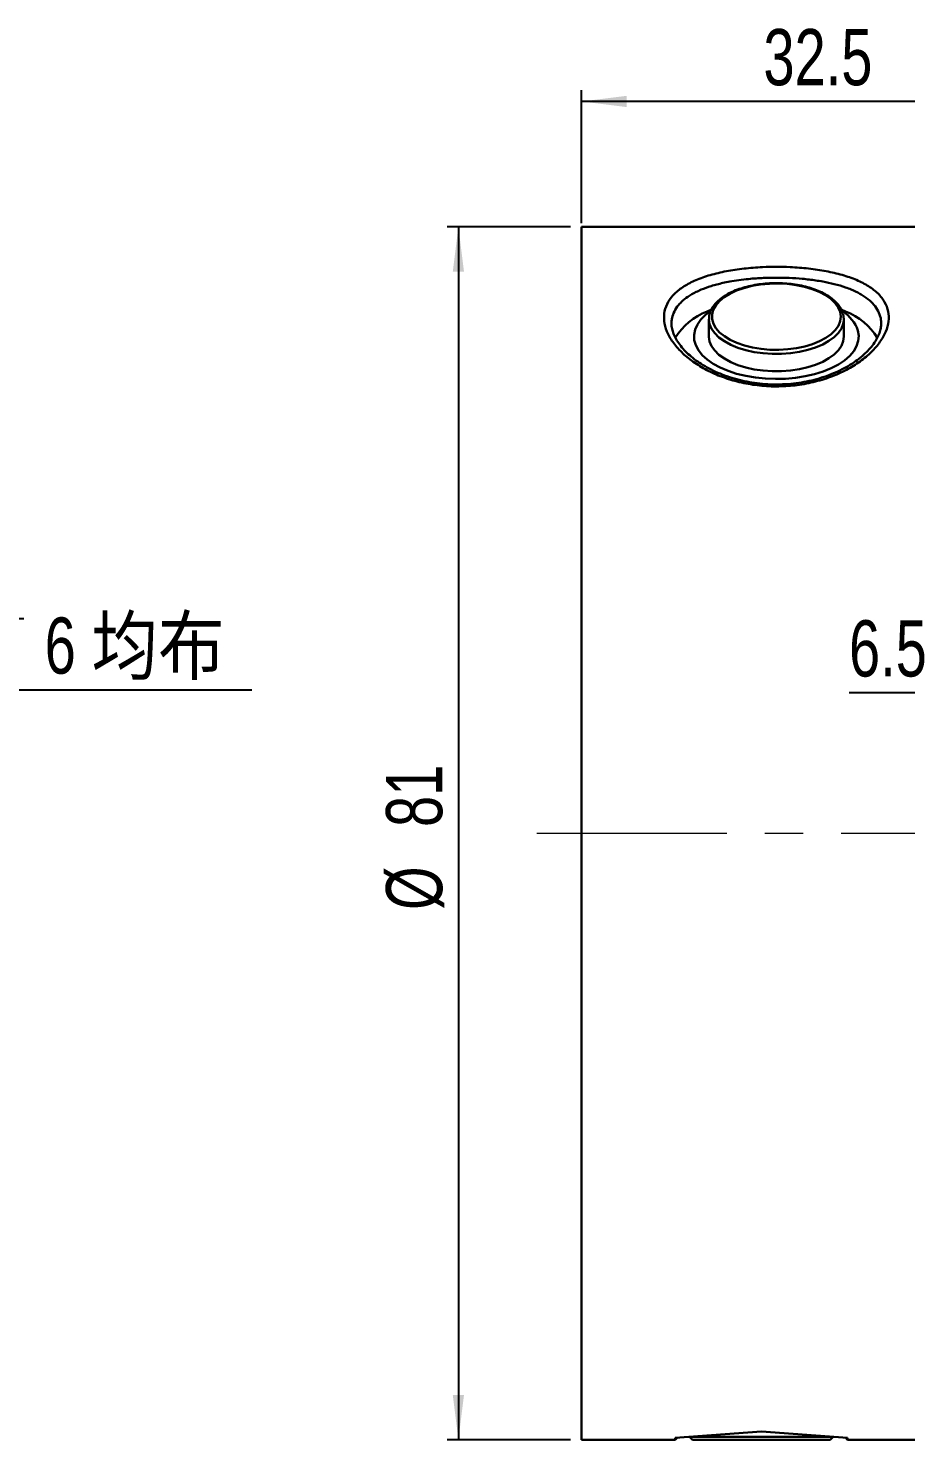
# Model space of a CAD drawing. Header units: millimetres. Extents: x 75 to 233, y 73 to 141.
# Drawn here: x 158 to 197.1, y 78.1 to 141 of the extents above; entities that cross this region are included whole.
import ezdxf

# ---------------------------------------------------------------- set-up
doc = ezdxf.new("R2010")
doc.units = ezdxf.units.MM
doc.linetypes.add('CENTERX2', pattern=[20.32, 12.7, -2.54, 2.54, -2.54])
doc.layers.add('标注层', color=3, linetype='Continuous')
doc.styles.add('SLDTEXTSTYLE1', font='ARIALN.TTF', dxfattribs={"width": 0.87})
doc.styles.add('SLDTEXTSTYLE2', font='ARIALN.TTF', dxfattribs={"width": 0.87, "bigfont": 'bigfont'})
doc.dimstyles.new('SLDDIMSTYLE3', dxfattribs={"dimtxt": 2.5, "dimasz": 2, "dimexe": 0, "dimexo": 0.0625, "dimtad": 0, "dimtih": 1, "dimtoh": 1, "dimlfac": 1.5, "dimrnd": 1e-09, "dimzin": 12, "dimdsep": 46, "dimtxsty": 'SLDTEXTSTYLE1', "dimsah": 1, "dimcen": 0, "dimadec": 0, "dimazin": 3, "dimtfac": 1, "dimtmove": 0, "dimatfit": 3, "dimfxl": 0, "dimfrac": 2, "dimtolj": 1, "dimtzin": 12, "dimarcsym": 0})
doc.dimstyles.new('SLDDIMSTYLE6', dxfattribs={"dimtxt": 2.5, "dimasz": 2, "dimexe": 0, "dimexo": 0.0625, "dimtad": 2, "dimlfac": 1.5, "dimrnd": 1e-09, "dimzin": 12, "dimdsep": 46, "dimtxsty": 'SLDTEXTSTYLE1', "dimsah": 1, "dimcen": 0.09, "dimadec": 0, "dimazin": 3, "dimtfac": 1, "dimtofl": 0, "dimtmove": 0, "dimatfit": 3, "dimfxl": 0, "dimfrac": 2, "dimtolj": 1, "dimtzin": 12, "dimarcsym": 0})
doc.dimstyles.new('SLDDIMSTYLE7', dxfattribs={"dimtxt": 2.5, "dimasz": 2, "dimexe": 0, "dimexo": 0.0625, "dimtad": 2, "dimlfac": 1.5, "dimrnd": 1e-09, "dimzin": 12, "dimdsep": 46, "dimtxsty": 'SLDTEXTSTYLE1', "dimsah": 1, "dimcen": 0.09, "dimadec": 0, "dimazin": 3, "dimtfac": 1, "dimtmove": 0, "dimatfit": 0, "dimfxl": 0, "dimfrac": 2, "dimtolj": 1, "dimtzin": 12, "dimarcsym": 0})

# ---------------------------------------------------------------- blocks, each defined once
blk = doc.blocks.new('SW_SYMBOL_HOLE_DEPTH')
at = {"layer": '标注层', "color": 0}
for p, q in [((0, 875), (800, 875)), ((400, 875), (400, 75)), ((100, 555), (400, 75)), ((700, 555), (400, 75))]:
    blk.add_line(p, q, dxfattribs=at)
blk = doc.blocks.new('_D_3')
at = {"layer": '标注层'}
for p, q in [((135.083, 105.988), (146.536, 111.506)), ((146.536, 111.506), (167.974, 111.506)), ((131.48, 104.252), (135.083, 105.988)), ((131.48, 104.252), (128.777, 102.95))]:
    blk.add_line(p, q, dxfattribs=at)
for points in [[(135.083, 105.988), (136.994, 106.631), (136.777, 107.082)], [(131.48, 104.252), (129.569, 103.61), (129.786, 103.159)]]:
    blk.add_solid(points, dxfattribs=at)
at = {"layer": '标注层', "xscale": 0.003222669349429913, "yscale": 0.003222669349429913, "zscale": 0.003222669349429913}
blk.add_blockref('SW_SYMBOL_HOLE_DEPTH', (155.249, 111.867), dxfattribs=at)
at = {"layer": '标注层', "char_height": 2.5, "attachment_point": 1}
for s, insert, style in [('6 \\M+18BCF\\M+1957A', (158.749, 114.728), 'SLDTEXTSTYLE2'), ('4×', (148.124, 114.728), 'SLDTEXTSTYLE1'), ('M6', (151.335, 114.728), 'SLDTEXTSTYLE1')]:
    blk.add_mtext(s, dxfattribs=dict(at, insert=insert, style=style))
blk = doc.blocks.new('_D_6')
at = {"layer": '标注层'}
for p, q in [((182.144, 132.12), (176.661, 132.12)), ((177.161, 132.12), (177.161, 78.12)), ((182.144, 78.12), (176.661, 78.12))]:
    blk.add_line(p, q, dxfattribs=at)
for points in [[(177.161, 132.12), (176.911, 130.12), (177.411, 130.12)], [(177.161, 78.12), (177.411, 80.12), (176.911, 80.12)]]:
    blk.add_solid(points, dxfattribs=at)
at = {"layer": '标注层', "char_height": 2.5, "attachment_point": 1, "rotation": 90, "style": 'SLDTEXTSTYLE1'}
for s, insert in [('81', (173.939, 105.402)), ('%%c', (173.939, 101.707))]:
    blk.add_mtext(s, dxfattribs=dict(at, insert=insert))
blk = doc.blocks.new('_D_7')
at = {"layer": '标注层'}
for p, q in [((182.644, 132.287), (182.644, 138.202)), ((204.311, 137.702), (182.644, 137.702)), ((204.311, 131.287), (204.311, 138.202))]:
    blk.add_line(p, q, dxfattribs=at)
for points in [[(182.644, 137.702), (184.644, 137.452), (184.644, 137.952)], [(204.311, 137.702), (202.311, 137.952), (202.311, 137.452)]]:
    blk.add_solid(points, dxfattribs=at)
at = {"layer": '标注层', "insert": (190.736, 140.925), "char_height": 2.5, "attachment_point": 1, "style": 'SLDTEXTSTYLE1'}
blk.add_mtext('32.5', dxfattribs=at)
blk = doc.blocks.new('_D_9')
at = {"layer": '标注层'}
for p, q in [((204.311, 111.381), (194.544, 111.381)), ((208.644, 111.381), (204.311, 111.381)), ((208.644, 111.381), (211.644, 111.381))]:
    blk.add_line(p, q, dxfattribs=at)
for points in [[(204.311, 111.381), (202.311, 111.631), (202.311, 111.131)], [(208.644, 111.381), (210.644, 111.131), (210.644, 111.631)]]:
    blk.add_solid(points, dxfattribs=at)
at = {"layer": '标注层', "insert": (194.544, 114.603), "char_height": 2.5, "attachment_point": 1, "style": 'SLDTEXTSTYLE1'}
blk.add_mtext('6.5', dxfattribs=at)

msp = doc.modelspace()

# ---------------------------------------------------------------- linework, layer by layer
at = {"color": 7, "linetype": 'Continuous', "lineweight": 30}
for p, q in [((202.543586, 132.120335), (182.643887, 132.120335)), ((182.643887, 78.120337), (182.643887, 132.120335)), ((188.426959, 128.443865), (188.229546, 128.354491)), ((194.391562, 128.354491), (194.195336, 128.443329)), ((186.651275, 127.819052), (186.652239, 127.803374)), ((188.310554, 128.006457), (188.310554, 127.235006)), ((194.310554, 127.235006), (194.310554, 128.006457)), ((182.643887, 78.120337), (186.810554, 78.120337)), ((186.810554, 78.207608), (190.643887, 78.482524)), ((186.810554, 78.120337), (186.90457, 78.214353)), ((186.810554, 78.120337), (186.810554, 78.207608)), ((187.443887, 78.253667), (187.577221, 78.120337)), ((187.444982, 78.253667), (193.843887, 78.253667)), ((193.710554, 78.120337), (187.577221, 78.120337)), ((190.643887, 78.482524), (194.477221, 78.207608)), ((193.710554, 78.120337), (193.843887, 78.253667)), ((194.383205, 78.214353), (194.477221, 78.120337)), ((194.477221, 78.207608), (194.477221, 78.120337)), ((194.477221, 78.120337), (201.187624, 78.120337))]:
    msp.add_line(p, q, dxfattribs=at)
at = {"color": 8, "linetype": 'Continuous', "lineweight": 30, "flags": 128}
for points in [[(194.147863, 128.331506), (194.063299, 128.53283), (193.925156, 128.726136), (193.736123, 128.907657), (193.499879, 129.073862), (193.221022, 129.221517), (192.90498, 129.347745), (192.557904, 129.450091), (192.18655, 129.526564), (191.798146, 129.575673), (191.400252, 129.596465), (191.000611, 129.588533), (190.607003, 129.552032), (190.227089, 129.487672), (189.868264, 129.396708), (189.537511, 129.280908), (189.241268, 129.142526), (188.985301, 128.984256), (188.774593, 128.80918), (188.613245, 128.620705), (188.504397, 128.422497), (188.450167, 128.218416), (188.451611, 128.012435), (188.508702, 127.808562), (188.620327, 127.610764), (188.784315, 127.422895), (188.997473, 127.248606), (189.255652, 127.091292), (189.553828, 126.954018), (189.886196, 126.83945), (190.246288, 126.749822), (190.627095, 126.686879), (191.021204, 126.651844), (191.420946, 126.645397), (191.818538, 126.667669), (192.206244, 126.718222), (192.576515, 126.796073), (192.922147, 126.899708), (193.23641, 127.02711), (193.513189, 127.175796), (193.747096, 127.342878), (193.933578, 127.525097), (194.069007, 127.718912), (194.150745, 127.920547), (194.177202, 128.126078), (194.147863, 128.331506)], [(194.307, 127.931265), (194.285261, 127.806242), (194.204622, 127.599489), (194.070072, 127.400315), (193.884117, 127.212433), (193.650221, 127.039342), (193.372742, 126.884265), (193.056848, 126.750095), (192.708424, 126.639327), (192.33396, 126.554028), (191.940432, 126.495782), (191.535171, 126.465679), (191.125726, 126.464278), (190.719723, 126.491605), (190.324727, 126.547149), (189.948095, 126.629878), (189.596842, 126.738249), (189.277513, 126.870246), (188.996056, 127.023407), (188.757713, 127.194882), (188.566925, 127.381475), (188.427246, 127.57971), (188.341277, 127.785892), (188.310715, 127.99046)]]:
    msp.add_lwpolyline(points, dxfattribs=at)
at = {"color": 7, "linetype": 'Continuous', "lineweight": 30, "flags": 128}
for points in [[(194.93967, 127.504583), (194.976485, 127.272845), (194.957727, 127.040534), (194.883682, 126.81117), (194.755472, 126.588231), (194.575041, 126.375097), (194.345124, 126.175), (194.069205, 125.990968), (193.751468, 125.825796), (193.396729, 125.681987), (193.010366, 125.56172), (192.598236, 125.466817), (192.166586, 125.398719), (191.721959, 125.358458), (191.271095, 125.346642), (190.82083, 125.363453), (190.377989, 125.408633), (189.949284, 125.4815), (189.541214, 125.58095), (189.159967, 125.705472), (188.81132, 125.853179), (188.500558, 126.021836), (188.232393, 126.20888), (188.01089, 126.411481), (187.839407, 126.626567), (187.720543, 126.850874), (187.656099, 127.081005), (187.647054, 127.313471), (187.693543, 127.544747), (187.794863, 127.771329), (187.949476, 127.989777), (188.155041, 128.196787), (188.388961, 128.376107)], [(194.279831, 128.227019), (194.310488, 128.016726), (194.307, 127.931265)], [(188.310715, 127.99046), (188.31062, 127.996185), (188.310554, 128.006457)], [(194.310554, 127.235006), (194.285261, 127.034792), (194.204622, 126.828038), (194.070072, 126.628864), (193.884117, 126.440983), (193.650221, 126.267891), (193.372742, 126.112815), (193.056848, 125.978645), (192.708424, 125.867877), (192.33396, 125.782578), (191.940432, 125.724331), (191.535171, 125.694229), (191.125726, 125.692828), (190.719723, 125.720152), (190.324727, 125.775698), (189.948095, 125.858427), (189.596842, 125.966798), (189.277513, 126.098795), (188.996056, 126.251957), (188.757713, 126.423432), (188.566925, 126.610024), (188.427246, 126.808259), (188.341277, 127.014442), (188.31062, 127.224734), (188.310554, 127.235006)]]:
    msp.add_lwpolyline(points, dxfattribs=at)
at = {"color": 7, "linetype": 'Continuous', "lineweight": 30}
for centre, radius, start, end in [((189.303998, 125.607209), 2.949916, 111.36028782, 147.97944618), ((193.403012, 126.975845), 1.625079, 18.98748199, 57.98127309), ((193.303143, 125.590464), 2.970606, 32.14257013, 68.50646985)]:
    msp.add_arc(centre, radius, start, end, dxfattribs=at)
at = {"color": 8, "linetype": 'Continuous', "lineweight": 30}
for points, knots in [([(191.310554, 125.015054), (191.303334, 125.015061), (191.019727, 125.015333), (190.45892, 125.050752), (189.653231, 125.194424), (188.895589, 125.426859), (188.199555, 125.734912), (187.588385, 126.10901), (187.074282, 126.533905), (186.681123, 126.991674), (186.417555, 127.463213), (186.296984, 127.929213), (186.315634, 128.373927), (186.476004, 128.785077), (186.765821, 129.15614), (187.183245, 129.480346), (187.714551, 129.756916), (188.351465, 129.980892), (189.074561, 130.152946), (189.864874, 130.270467), (190.620285, 130.329435), (191.310826, 130.344764), (191.998735, 130.329464), (192.749025, 130.2711), (193.533245, 130.155282), (194.252341, 129.985718), (194.892497, 129.76305), (195.431212, 129.485179), (195.856987, 129.155546), (196.150634, 128.777041), (196.308371, 128.360872), (196.322107, 127.915481), (196.199866, 127.4563), (195.940897, 126.994564), (195.557234, 126.544838), (195.052313, 126.123101), (194.440477, 125.744513), (193.734355, 125.428978), (192.961461, 125.19355), (192.144858, 125.04402), (191.588648, 125.024709), (191.310554, 125.015054)], [0, 0, 0, 0, 0.0006843985, 0.0268851745, 0.0530880185, 0.079340722, 0.1055968708, 0.1324134757, 0.1592312621, 0.1864063489, 0.2135802109, 0.2404940564, 0.2674072928, 0.2939172864, 0.3204280854, 0.3469553204, 0.3734826427, 0.4002929207, 0.4271007463, 0.4539011278, 0.4806986801, 0.5000098734, 0.519321064, 0.5458693763, 0.5724204057, 0.5990415961, 0.625665203, 0.6526441125, 0.6796229126, 0.7066433636, 0.7336629558, 0.7603105289, 0.7869586571, 0.8134359462, 0.8399143312, 0.866655644, 0.8933958084, 0.9203646398, 0.9473296683, 0.9736658736, 1, 1, 1, 1]), ([(195.971971, 127.794306), (195.969993, 127.88026), (195.966642, 128.02585), (195.895643, 128.269592), (195.770027, 128.518279), (195.540154, 128.787402), (195.28398, 128.990952), (194.981613, 129.174606), (194.701397, 129.308083), (194.32119, 129.451762), (193.906478, 129.574719), (193.453671, 129.672217), (192.977845, 129.750654), (192.480494, 129.809504), (191.952955, 129.844643), (191.503143, 129.857641), (191.122302, 129.85773), (190.754689, 129.847204), (190.403002, 129.827273), (189.889965, 129.78407), (189.39474, 129.715639), (188.84639, 129.604474), (188.412937, 129.490594), (188.024186, 129.351232), (187.675058, 129.193448), (187.368227, 129.016581), (187.118326, 128.815627), (186.915344, 128.59782), (186.760118, 128.363259), (186.676777, 128.108053), (186.641788, 127.927861), (186.649163, 127.843267), (186.651275, 127.819052)], [0, 0, 0, 0, 0.03347653, 0.056703059, 0.100288371, 0.141125638, 0.184440262, 0.20798768, 0.248976209, 0.272050125, 0.315321677, 0.355833032, 0.3789036, 0.422180058, 0.462714225, 0.488435751, 0.51439477, 0.540506872, 0.563785569, 0.587193749, 0.648354785, 0.671583993, 0.715156067, 0.755956807, 0.778857505, 0.82179921, 0.861995909, 0.884798541, 0.927565947, 0.967614058, 0.990729804, 1, 1, 1, 1])]:
    msp.add_open_spline(points, degree=3, knots=knots, dxfattribs=at)
at = {"color": 7, "linetype": 'Continuous', "lineweight": 30}
for points, knots in [([(194.276257, 128.25317), (194.26377, 128.29202), (194.229012, 128.400153), (194.133534, 128.571158), (193.978653, 128.760828), (193.778469, 128.93797), (193.536391, 129.099885), (193.256668, 129.243427), (192.944715, 129.366095), (192.606155, 129.466057), (192.246655, 129.541946), (191.872093, 129.592758), (191.488526, 129.617812), (191.102147, 129.616782), (190.719201, 129.589688), (190.345873, 129.536924), (189.988169, 129.459215), (189.651814, 129.357586), (189.342177, 129.233318), (189.064293, 129.087866), (188.822797, 128.922854), (188.622525, 128.740243), (188.467177, 128.542668), (188.36372, 128.334003), (188.311513, 128.146919), (188.315338, 128.031383), (188.316764, 127.9883)], [0, 0, 0, 0, 0.023306204, 0.064870777, 0.107031974, 0.149988016, 0.193423007, 0.237027307, 0.280593812, 0.324079186, 0.367484589, 0.410827885, 0.454131353, 0.497418167, 0.540711128, 0.584026323, 0.627388244, 0.670822936, 0.714356706, 0.758012755, 0.801796592, 0.845659442, 0.889371549, 0.932561692, 0.974851882, 1, 1, 1, 1]), ([(191.289891, 125.102804), (191.207519, 125.103943), (190.967288, 125.107265), (190.57061, 125.137469), (190.105887, 125.203578), (189.65242, 125.300973), (189.215424, 125.427682), (188.79962, 125.581777), (188.409367, 125.759923), (188.049769, 125.958668), (187.727624, 126.173151), (187.445526, 126.399523), (187.202829, 126.635007), (187.000454, 126.876949), (186.84178, 127.119802), (186.727395, 127.357815), (186.662915, 127.584186), (186.637668, 127.735817), (186.645299, 127.809174), (186.646084, 127.816718)], [0, 0, 0, 0, 0.032966126, 0.096142708, 0.159419154, 0.222982549, 0.286878164, 0.350777107, 0.415008561, 0.479430021, 0.543353517, 0.606388343, 0.670061007, 0.734408151, 0.799038048, 0.863592352, 0.928015105, 0.992597246, 1, 1, 1, 1]), ([(195.975251, 127.796494), (195.97259, 127.737085), (195.966752, 127.606761), (195.904217, 127.387529), (195.795152, 127.147249), (195.639543, 126.902551), (195.439419, 126.657749), (195.196247, 126.417693), (194.913276, 126.187677), (194.593664, 125.972408), (194.239226, 125.773904), (193.852648, 125.594626), (193.436435, 125.437844), (192.998158, 125.308415), (192.543404, 125.208581), (192.076569, 125.140262), (191.6565, 125.106629), (191.393562, 125.103886), (191.289891, 125.102804)], [0, 0, 0, 0, 0.055745912, 0.122287301, 0.187570842, 0.252585683, 0.317569547, 0.38249309, 0.447004993, 0.510786131, 0.573959067, 0.638238981, 0.702836255, 0.767179887, 0.830937796, 0.89470427, 0.958484116, 1, 1, 1, 1])]:
    msp.add_open_spline(points, degree=3, knots=knots, dxfattribs=at)
at = {"layer": '标注层', "linetype": 'CENTERX2', "lineweight": 0, "ltscale": 0.666667}
msp.add_line((180.643887, 105.120335), (210.643887, 105.120335), dxfattribs=at)

# ---------------------------------------------------------------- dimensions: what is measured, and where the dimension line sits
at = {"layer": '标注层'}
for base, p1, p2, dimstyle, picture, middle in [((182.643887, 137.70237), (204.310554, 130.787002), (182.643887, 131.787002), 'SLDDIMSTYLE6', '_D_7', (193.477221, 137.70237)), ((204.310554, 111.380774), (208.643887, 116.287002), (204.310554, 115.620335), 'SLDDIMSTYLE7', '_D_9', (196.502214, 111.380774))]:
    dim = msp.add_linear_dim(base=base, p1=p1, p2=p2, dimstyle=dimstyle, dxfattribs=at)
    dim.commit()
    dim.dimension.update_dxf_attribs({"geometry": picture, "text_midpoint": middle, "dimtype": 160})
dim = msp.add_linear_dim(base=(177.161221, 78.120335), p1=(182.643887, 132.120335), p2=(182.643887, 78.120335), angle=90, text='%%c<>', dimstyle='SLDDIMSTYLE6', dxfattribs=at)
dim.commit()
dim.dimension.update_dxf_attribs({"geometry": '_D_6', "text_midpoint": (177.161221, 105.120335), "dimtype": 160})
dim = msp.add_diameter_dim_2p(p1=(135.083327, 105.98835), p2=(131.47969, 104.252321), text='4×<>{\\fGDT;x}6 均布', dimstyle='SLDDIMSTYLE3', dxfattribs=at)
dim.commit()
dim.dimension.update_dxf_attribs({"geometry": '_D_3', "text_midpoint": (158.048952, 113.86676), "dimtype": 163})

doc.saveas('drawing.dxf')
